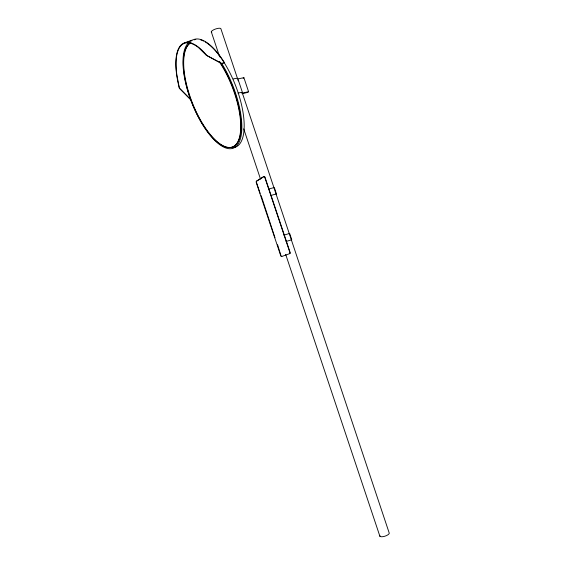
<?xml version="1.0" encoding="UTF-8"?>
<svg xmlns="http://www.w3.org/2000/svg" width="565" height="565" viewBox="0 0 565 565"><rect width="100%" height="100%" fill="white"/><g stroke="black" fill="none" stroke-linecap="round" stroke-linejoin="round"><path stroke-width="0.85" d="M179.536 88.189L190.327 99.271L179.402 88.345L176.93 75.42A57.814 21.851 68.5 0 1 198.428 47.502L206.31 55.25L221.876 63.753A57.588 22.219 68.7 0 1 236.982 145.53A57.588 22.219 68.7 0 1 190.476 99.249L190.44 99.143A57.538 22.197 68.7 0 1 188.329 42.933M206.31 55.25L221.953 63.506L224.411 62.581A57.941 22.501 68.7 0 0 194.205 39.388L184.578 42.813M221.953 63.506L224.411 62.581M243.183 78.373L243.896 77.666L248.572 91.685L247.851 92.363L241.933 93.755L242.759 92.971A5.509 1.165 -18.7 0 0 238.02 93.154M186.33 42.657L191.952 40.652M283.941 235.132L289.64 233.43L291.752 239.751L286.067 241.495M277.57 244.702L280.89 255.408A1.321 0.523 71.8 0 0 281.165 256.009M248.572 91.685L242.639 93.084L238.225 79.849M243.896 77.666L238.063 78.902A5.509 1.264 -18.7 0 0 233.288 78.98M238.289 80.88L220.972 29.006A5.106 1.497 -18.8 0 0 215.166 29.147A5.106 1.497 -18.8 0 0 211.797 32.438M242.201 92.596L389.101 532.682A5 1.752 -18.1 0 1 384.574 536.305A5 1.752 -18.1 0 1 379.878 535.352M211.282 31.795L219.672 56.896M243.72 128.848L260.5 179.049M285.664 254.342L379.899 536.291M261.171 195.667L274.971 237.696M260.147 193.385L256.574 182.7A1.335 0.523 74 0 1 256.425 182.036M268.58 189.197A5.488 0.501 -18.6 0 1 274.428 187.841L276.539 194.183A5.488 0.452 -18.6 0 0 270.713 195.589M289.683 253.65A1.349 0.551 71.8 0 0 289.774 252.181L264.823 177.481A1.37 0.551 74.2 0 0 263.904 176.492L256.383 181.224A1.335 0.523 74 0 0 256.341 182.77L280.664 255.479A1.321 0.523 71.8 0 0 281.575 256.552L289.916 253.572A1.349 0.551 71.8 0 0 290.007 252.103L265.063 177.417A1.37 0.551 74.2 0 0 264.145 176.428L256.616 181.153A1.335 0.523 74 0 0 256.439 181.471M281.801 256.482A1.321 0.523 71.8 0 1 281.504 256.397M219.333 61.79A56.175 21.647 68.7 0 1 238.31 140.756A56.175 21.647 68.7 0 1 196.507 113.184A56.175 21.647 68.7 0 1 190.575 42.82M194.36 39.818A57.468 22.318 68.7 0 1 195.815 39.479M200.745 39.931A57.468 22.318 68.7 0 1 203.64 41.075M205.152 41.895A57.468 22.318 68.7 0 1 240.725 101.502A57.468 22.318 68.7 0 1 232.483 147.698M179.402 88.345A58.237 22.014 68.5 0 1 180.292 45.857A58.237 22.014 68.5 0 1 206.472 55.059M219.7 61.649A56.182 21.668 68.7 0 1 238.663 140.621A56.182 21.668 68.7 0 1 196.839 113.057A56.182 21.668 68.7 0 1 190.928 42.679"/></g></svg>
